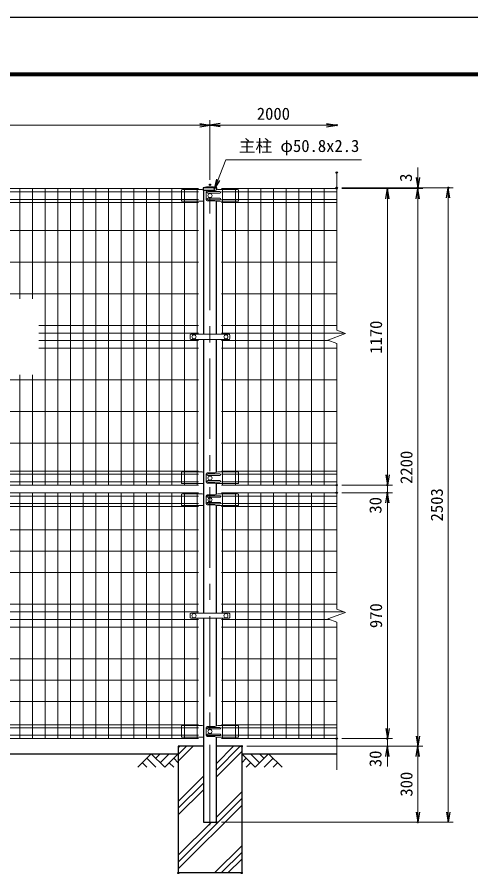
# Model space of a CAD drawing. Units: millimetres, scale not verified. Extents: x -4200 to 4200, y -2970 to 2970.
# Drawn here: x -2146 to -356, y -417 to 2970 of the extents above; entities that cross this region are included whole.
import ezdxf
from ezdxf.enums import TextEntityAlignment as Align

# ---------------------------------------------------------------- set-up
doc = ezdxf.new("R2010")
doc.units = ezdxf.units.MM
doc.header["$LTSCALE"] = 10
doc.header["$PDMODE"] = 32
doc.header["$PDSIZE"] = 5
doc.linetypes.add('USER1', pattern=[50.8, 31.75, -6.35, 6.35, -6.35])
for name, color, linetype, lineweight in [('0-3_D-STR1', 1, 'Continuous', 25), ('0-4_D-BMK', 2, 'USER1', 13), ('0-5_D-STR-DIM', 7, 'Continuous', 13), ('0-8_D-STR2', 7, 'Continuous', 13), ('0-9_D-STR3', 3, 'Continuous', 13), ('0-A_D-STR-TXT', 7, 'Continuous', 13), ('0-B_D-DCR-HCH', 7, 'Continuous', 13), ('0-C_D-BGD', 7, 'Continuous', 25), ('0-D_D-STR4', 7, 'Continuous', 25), ('0-E_D-TTL', 7, 'Continuous', 25)]:
    doc.layers.add(name, color=color, linetype=linetype, lineweight=lineweight)
doc.layers.add('0-6_0', color=7, linetype='Continuous')
doc.layers.add('0-7_Defpoints', color=7, linetype='Continuous')
doc.styles.add('ＭＳ ゴシック', font='')
doc.styles.get('ＭＳ ゴシック').set_extended_font_data('MS Gothic')

# ---------------------------------------------------------------- blocks, each defined once
blk = doc.blocks.new('_Open')
at = {"layer": '0-6_0'}
blk.add_line((-10, 1.667), (0, 0), dxfattribs=at)
blk.add_lwpolyline([(-10, -1.667), (0, 0), (-10, 0)], dxfattribs=at)

msp = doc.modelspace()

# ---------------------------------------------------------------- linework, layer by layer
at = {"layer": '0-3_D-STR1'}
for p, q in [((-1358.37, 2296.98), (-1411.57, 2296.98)), ((-1411.57, 2296.98), (-1411.57, 2285.98)), ((-1358.37, 2296.98), (-1411.57, 2296.98)), ((-1411.57, 2296.98), (-1411.57, 2285.98)), ((-1365.62, 2285.98), (-1411.57, 2285.98)), ((-1365.62, 2285.98), (-1411.57, 2285.98)), ((-1410.37, 2285.98), (-1410.37, 1718.98)), ((-1358.37, 2288.49), (-1358.37, 2296.98)), ((-1358.37, 2288.49), (-1358.37, 2296.98)), ((-1359.57, 1718.98), (-1359.57, 2244.16)), ((-1410.37, 1698.98), (-1410.37, 618.98)), ((-1359.57, 1174.07), (-1359.57, 1698.98)), ((-1359.57, 1088.07), (-1359.57, 1130.16)), ((-1359.57, 618.98), (-1359.57, 1044.16)), ((-1410.37, 598.98), (-1410.37, -206.02)), ((-1359.57, 174.07), (-1359.57, 598.98)), ((-1359.57, -206.02), (-1359.57, 130.16)), ((-1410.37, -206.02), (-1359.57, -206.02))]:
    msp.add_line(p, q, dxfattribs=at)
msp.add_arc((-1384.97, 2180.55), 119.43, 77.13052, 102.86948, dxfattribs=at)
msp.add_arc((-1384.97, 2180.55), 119.43, 77.13052, 102.86948, dxfattribs=at)
at = {"layer": '0-4_D-BMK'}
msp.add_line((-1384.97, -218.02), (-1384.97, 2308.98), dxfattribs=at)
at = {"layer": '0-5_D-STR-DIM'}
for p, q in [((-3344.97, 2543.98), (-1424.97, 2543.98)), ((-3344.97, 2543.98), (-1424.97, 2543.98)), ((-1384.97, 2328.98), (-1384.97, 2563.98)), ((-1384.97, 2328.98), (-1384.97, 2563.98)), ((-1384.97, 2328.98), (-1384.97, 2563.98)), ((-1384.97, 2328.98), (-1384.97, 2563.98)), ((-1344.97, 2543.98), (-924.97, 2543.98)), ((-1344.97, 2543.98), (-924.97, 2543.98)), ((-564.97, 2336.98), (-564.97, 2376.98)), ((-564.97, 2336.98), (-564.97, 2376.98)), ((-884.97, 1734.63), (-884.97, 2356.98)), ((-864.97, 2296.98), (-544.97, 2296.98)), ((-864.97, 2296.98), (-424.97, 2296.98)), ((-864.97, 2296.98), (-544.97, 2296.98)), ((-864.97, 2293.98), (-544.97, 2293.98)), ((-864.97, 2293.98), (-664.97, 2293.98)), ((-864.97, 2293.98), (-544.97, 2293.98)), ((-864.97, 2293.98), (-544.97, 2293.98)), ((-564.97, 2293.98), (-564.97, 2296.98)), ((-564.97, 2293.98), (-564.97, 2296.98)), ((-684.97, 1163.98), (-684.97, 2253.98)), ((-564.97, 2253.98), (-564.97, 2213.98)), ((-564.97, 2253.98), (-564.97, 2213.98)), ((-564.97, 133.98), (-564.97, 2253.98)), ((-444.97, -166.02), (-444.97, 2256.98)), ((-849.74, 1721.81), (-884.97, 1734.63)), ((-920.21, 1696.15), (-849.74, 1721.81)), ((-884.97, 1683.33), (-920.21, 1696.15)), ((-884.97, 1000.98), (-884.97, 1683.33)), ((-684.97, 1163.98), (-684.97, 1203.98)), ((-884.97, 634.63), (-884.97, 1156.98)), ((-864.97, 1123.98), (-664.97, 1123.98)), ((-864.97, 1123.98), (-664.97, 1123.98)), ((-684.97, 1093.98), (-684.97, 1123.98)), ((-864.97, 1093.98), (-664.97, 1093.98)), ((-864.97, 1093.98), (-664.97, 1093.98)), ((-684.97, 163.98), (-684.97, 1053.98)), ((-684.97, 1053.98), (-684.97, 1013.98)), ((-920.21, 596.15), (-849.74, 621.81)), ((-849.74, 621.81), (-884.97, 634.63)), ((-884.97, 583.33), (-920.21, 596.15)), ((-884.97, 0.98), (-884.97, 583.33)), ((-684.97, 163.98), (-684.97, 203.98)), ((-864.97, 123.98), (-664.97, 123.98)), ((-864.97, 123.98), (-664.97, 123.98)), ((-684.97, 93.98), (-684.97, 123.98)), ((-1239.97, 93.98), (-664.97, 93.98)), ((-1239.97, 93.98), (-544.97, 93.98)), ((-1239.97, 93.98), (-544.97, 93.98)), ((-684.97, 53.98), (-684.97, 13.98)), ((-564.97, 53.98), (-564.97, -166.02)), ((-1339.57, -206.02), (-544.97, -206.02)), ((-1339.57, -206.02), (-424.97, -206.02))]:
    msp.add_line(p, q, dxfattribs=at)
at = {"layer": '0-7_Defpoints'}
for p in [(-1384.97, 2543.98), (-884.97, 2543.98), (-884.97, 2356.98), (-1384.97, 2308.98), (-884.97, 2296.98), (-884.97, 2296.98), (-884.97, 2293.98), (-684.97, 2293.98), (-564.97, 2296.98), (-564.97, 2293.98), (-444.97, 2296.98), (-884.97, 1123.98), (-684.97, 1123.98), (-884.97, 1093.98), (-684.97, 1093.98), (-884.97, 123.98), (-684.97, 123.98), (-1259.97, 93.98), (-1359.57, -206.02), (-1359.57, -206.02), (-564.97, -206.02), (-1509.97, -406.02), (-1259.97, -406.02)]:
    msp.add_point(p, dxfattribs=at)
at = {"layer": '0-8_D-STR2'}
for p, q in [((-1429.97, 2293.98), (-3339.97, 2293.98)), ((-1429.97, 2280.88), (-3339.97, 2280.88)), ((-2134.97, 1858.98), (-2134.97, 2293.98)), ((-2084.97, 1858.98), (-2084.97, 2293.98)), ((-2034.97, 1123.98), (-2034.97, 2293.98)), ((-1984.97, 1123.98), (-1984.97, 2293.98)), ((-1934.97, 1123.98), (-1934.97, 2293.98)), ((-1884.97, 1123.98), (-1884.97, 2293.98)), ((-1834.97, 1123.98), (-1834.97, 2293.98)), ((-1784.97, 1123.98), (-1784.97, 2293.98)), ((-1734.97, 1123.98), (-1734.97, 2293.98)), ((-1684.97, 1123.98), (-1684.97, 2293.98)), ((-1634.97, 1123.98), (-1634.97, 2293.98)), ((-1584.97, 1123.98), (-1584.97, 2293.98)), ((-1534.97, 1123.98), (-1534.97, 2293.98)), ((-1484.97, 1123.98), (-1484.97, 2293.98)), ((-1434.97, 1718.98), (-1434.97, 2293.98)), ((-1339.97, 2293.98), (-884.97, 2293.98)), ((-1339.97, 2280.88), (-884.97, 2280.88)), ((-1334.97, 1718.98), (-1334.97, 2293.98)), ((-1284.97, 1123.98), (-1284.97, 2293.98)), ((-1234.97, 1123.98), (-1234.97, 2293.98)), ((-1184.97, 1123.98), (-1184.97, 2293.98)), ((-1134.97, 1123.98), (-1134.97, 2293.98)), ((-1084.97, 1123.98), (-1084.97, 2293.98)), ((-1034.97, 1123.98), (-1034.97, 2293.98)), ((-984.97, 1123.98), (-984.97, 2293.98)), ((-934.97, 1123.98), (-934.97, 2293.98)), ((-1429.97, 2251.08), (-3339.97, 2251.08)), ((-1429.97, 2239.22), (-3339.97, 2239.22)), ((-1339.97, 2251.08), (-884.97, 2251.08)), ((-1339.97, 2239.22), (-884.97, 2239.22)), ((-1429.97, 2128.98), (-3339.97, 2128.98)), ((-1339.97, 2128.98), (-884.97, 2128.98)), ((-1429.97, 2003.98), (-3339.97, 2003.98)), ((-1339.97, 2003.98), (-884.97, 2003.98)), ((-1429.97, 1878.98), (-3339.97, 1878.98)), ((-1339.97, 1878.98), (-884.97, 1878.98)), ((-1429.97, 1753.98), (-2059.97, 1753.98)), ((-1339.97, 1753.98), (-884.97, 1753.98)), ((-1429.97, 1723.98), (-2059.97, 1723.98)), ((-1429.97, 1693.98), (-2059.97, 1693.98)), ((-1434.97, 1123.98), (-1434.97, 1698.98)), ((-1339.97, 1723.98), (-855.71, 1723.98)), ((-1339.97, 1693.98), (-914.24, 1693.98)), ((-1334.97, 1123.98), (-1334.97, 1698.98)), ((-1429.97, 1663.98), (-2059.97, 1663.98)), ((-1339.97, 1663.98), (-884.97, 1663.98)), ((-2134.97, 1123.98), (-2134.97, 1558.98)), ((-2084.97, 1123.98), (-2084.97, 1558.98)), ((-1429.97, 1538.98), (-3339.97, 1538.98)), ((-1339.97, 1538.98), (-884.97, 1538.98)), ((-1429.97, 1413.98), (-3339.97, 1413.98)), ((-1339.97, 1413.98), (-884.97, 1413.98)), ((-1429.97, 1288.98), (-3339.97, 1288.98)), ((-1339.97, 1288.98), (-884.97, 1288.98)), ((-1429.97, 1178.74), (-3339.97, 1178.74)), ((-1429.97, 1166.88), (-3339.97, 1166.88)), ((-1339.97, 1178.74), (-884.97, 1178.74)), ((-1339.97, 1166.88), (-884.97, 1166.88)), ((-1429.97, 1137.08), (-3339.97, 1137.08)), ((-1429.97, 1123.98), (-3339.97, 1123.98)), ((-1339.97, 1137.08), (-884.97, 1137.08)), ((-1339.97, 1123.98), (-884.97, 1123.98)), ((-1429.97, 1093.98), (-3339.97, 1093.98)), ((-2134.97, 123.98), (-2134.97, 1093.98)), ((-2084.97, 123.98), (-2084.97, 1093.98)), ((-2034.97, 123.98), (-2034.97, 1093.98)), ((-1984.97, 123.98), (-1984.97, 1093.98)), ((-1934.97, 123.98), (-1934.97, 1093.98)), ((-1884.97, 123.98), (-1884.97, 1093.98)), ((-1834.97, 123.98), (-1834.97, 1093.98)), ((-1784.97, 123.98), (-1784.97, 1093.98)), ((-1734.97, 123.98), (-1734.97, 1093.98)), ((-1684.97, 123.98), (-1684.97, 1093.98)), ((-1634.97, 123.98), (-1634.97, 1093.98)), ((-1584.97, 123.98), (-1584.97, 1093.98)), ((-1534.97, 123.98), (-1534.97, 1093.98)), ((-1484.97, 123.98), (-1484.97, 1093.98)), ((-1434.97, 618.98), (-1434.97, 1093.98)), ((-1339.97, 1093.98), (-884.97, 1093.98)), ((-1334.97, 618.98), (-1334.97, 1093.98)), ((-1284.97, 123.98), (-1284.97, 1093.98)), ((-1234.97, 123.98), (-1234.97, 1093.98)), ((-1184.97, 123.98), (-1184.97, 1093.98)), ((-1134.97, 123.98), (-1134.97, 1093.98)), ((-1084.97, 123.98), (-1084.97, 1093.98)), ((-1034.97, 123.98), (-1034.97, 1093.98)), ((-984.97, 123.98), (-984.97, 1093.98)), ((-934.97, 123.98), (-934.97, 1093.98)), ((-1429.97, 1080.88), (-3339.97, 1080.88)), ((-1429.97, 1051.08), (-3339.97, 1051.08)), ((-1339.97, 1080.88), (-884.97, 1080.88)), ((-1339.97, 1051.08), (-884.97, 1051.08)), ((-1429.97, 1039.22), (-3339.97, 1039.22)), ((-1339.97, 1039.22), (-884.97, 1039.22)), ((-1429.97, 947.98), (-3339.97, 947.98)), ((-1339.97, 947.98), (-884.97, 947.98)), ((-1429.97, 863.48), (-3339.97, 863.48)), ((-1339.97, 863.48), (-884.97, 863.48)), ((-1429.97, 778.98), (-3339.97, 778.98)), ((-1339.97, 778.98), (-884.97, 778.98)), ((-1429.97, 653.98), (-3339.97, 653.98)), ((-1339.97, 653.98), (-884.97, 653.98)), ((-1429.97, 623.98), (-3339.97, 623.98)), ((-1339.97, 623.98), (-855.71, 623.98)), ((-1429.97, 593.98), (-3339.97, 593.98)), ((-1434.97, 123.98), (-1434.97, 598.98)), ((-1339.97, 593.98), (-914.24, 593.98)), ((-1334.97, 123.98), (-1334.97, 598.98)), ((-1429.97, 563.98), (-3339.97, 563.98)), ((-1339.97, 563.98), (-884.97, 563.98)), ((-1429.97, 438.98), (-3339.97, 438.98)), ((-1339.97, 438.98), (-884.97, 438.98)), ((-1429.97, 354.48), (-3339.97, 354.48)), ((-1339.97, 354.48), (-884.97, 354.48)), ((-1429.97, 269.98), (-3339.97, 269.98)), ((-1339.97, 269.98), (-884.97, 269.98)), ((-1429.97, 178.74), (-3339.97, 178.74)), ((-1339.97, 178.74), (-884.97, 178.74)), ((-1429.97, 166.88), (-3339.97, 166.88)), ((-1429.97, 137.08), (-3339.97, 137.08)), ((-1339.97, 166.88), (-884.97, 166.88)), ((-1339.97, 137.08), (-884.97, 137.08)), ((-1429.97, 123.98), (-3339.97, 123.98)), ((-1339.97, 123.98), (-884.97, 123.98))]:
    msp.add_line(p, q, dxfattribs=at)
at = {"layer": '0-9_D-STR3'}
for p, q in [((-1492.97, 2289.98), (-1497.97, 2288.98)), ((-1497.97, 2288.98), (-1497.97, 2245.16)), ((-1492.97, 2289.98), (-1415.89, 2289.98)), ((-1415.89, 2289.98), (-1411.57, 2288.49)), ((-1400.46, 2280.98), (-1400.46, 2250.98)), ((-1365.62, 2285.98), (-1395.46, 2285.98)), ((-1345.97, 2281.98), (-1393.39, 2281.98)), ((-1345.97, 2275.98), (-1393.39, 2275.98)), ((-1354.06, 2289.98), (-1365.62, 2285.98)), ((-1276.97, 2289.98), (-1354.06, 2289.98)), ((-1276.97, 2289.98), (-1271.97, 2288.98)), ((-1271.97, 2288.98), (-1271.97, 2245.16)), ((-1410.37, 2244.16), (-1496.97, 2244.16)), ((-1365.62, 2245.98), (-1395.46, 2245.98)), ((-1345.97, 2255.98), (-1393.39, 2255.98)), ((-1345.97, 2249.98), (-1393.39, 2249.98)), ((-1360.37, 2244.16), (-1365.62, 2245.98)), ((-1360.37, 2244.16), (-1272.97, 2244.16)), ((-1463.47, 1715.98), (-1463.47, 1701.98)), ((-1460.47, 1718.98), (-1309.47, 1718.98)), ((-1460.47, 1698.98), (-1309.47, 1698.98)), ((-1306.47, 1715.98), (-1306.47, 1701.98)), ((-1492.97, 1175.98), (-1497.97, 1174.98)), ((-1497.97, 1174.98), (-1497.97, 1131.16)), ((-1492.97, 1175.98), (-1415.89, 1175.98)), ((-1415.89, 1175.98), (-1410.37, 1174.07)), ((-1400.46, 1166.98), (-1400.46, 1136.98)), ((-1365.62, 1171.98), (-1395.46, 1171.98)), ((-1345.97, 1167.98), (-1393.39, 1167.98)), ((-1345.97, 1161.98), (-1393.39, 1161.98)), ((-1354.06, 1175.98), (-1365.62, 1171.98)), ((-1276.97, 1175.98), (-1354.06, 1175.98)), ((-1276.97, 1175.98), (-1271.97, 1174.98)), ((-1271.97, 1174.98), (-1271.97, 1131.16)), ((-1410.37, 1130.16), (-1496.97, 1130.16)), ((-1365.62, 1131.98), (-1395.46, 1131.98)), ((-1345.97, 1141.98), (-1393.39, 1141.98)), ((-1345.97, 1135.98), (-1393.39, 1135.98)), ((-1360.37, 1130.16), (-1365.62, 1131.98)), ((-1360.37, 1130.16), (-1272.97, 1130.16)), ((-1492.97, 1089.98), (-1497.97, 1088.98)), ((-1497.97, 1088.98), (-1497.97, 1045.16)), ((-1492.97, 1089.98), (-1415.89, 1089.98)), ((-1415.89, 1089.98), (-1410.37, 1088.07)), ((-1365.62, 1085.98), (-1395.46, 1085.98)), ((-1354.06, 1089.98), (-1365.62, 1085.98)), ((-1276.97, 1089.98), (-1354.06, 1089.98)), ((-1276.97, 1089.98), (-1271.97, 1088.98)), ((-1271.97, 1088.98), (-1271.97, 1045.16)), ((-1400.46, 1080.98), (-1400.46, 1050.98)), ((-1345.97, 1081.98), (-1393.39, 1081.98)), ((-1345.97, 1075.98), (-1393.39, 1075.98)), ((-1345.97, 1055.98), (-1393.39, 1055.98)), ((-1410.37, 1044.16), (-1496.97, 1044.16)), ((-1365.62, 1045.98), (-1395.46, 1045.98)), ((-1345.97, 1049.98), (-1393.39, 1049.98)), ((-1360.37, 1044.16), (-1365.62, 1045.98)), ((-1360.37, 1044.16), (-1272.97, 1044.16)), ((-1463.47, 615.98), (-1463.47, 601.98)), ((-1460.47, 618.98), (-1309.47, 618.98)), ((-1306.47, 615.98), (-1306.47, 601.98)), ((-1460.47, 598.98), (-1309.47, 598.98)), ((-1492.97, 175.98), (-1497.97, 174.98)), ((-1497.97, 174.98), (-1497.97, 131.16)), ((-1492.97, 175.98), (-1415.89, 175.98)), ((-1415.89, 175.98), (-1410.37, 174.07)), ((-1365.62, 171.98), (-1395.46, 171.98)), ((-1354.06, 175.98), (-1365.62, 171.98)), ((-1276.97, 175.98), (-1354.06, 175.98)), ((-1276.97, 175.98), (-1271.97, 174.98)), ((-1271.97, 174.98), (-1271.97, 131.16)), ((-1400.46, 166.98), (-1400.46, 136.98)), ((-1345.97, 167.98), (-1393.39, 167.98)), ((-1345.97, 161.98), (-1393.39, 161.98)), ((-1345.97, 141.98), (-1393.39, 141.98)), ((-1345.97, 135.98), (-1393.39, 135.98)), ((-1410.37, 130.16), (-1496.97, 130.16)), ((-1365.62, 131.98), (-1395.46, 131.98)), ((-1360.37, 130.16), (-1365.62, 131.98)), ((-1360.37, 130.16), (-1272.97, 130.16))]:
    msp.add_line(p, q, dxfattribs=at)
for centre in [(-1384.97, 2265.98), (-1447.97, 1708.98), (-1321.97, 1708.98), (-1384.97, 1151.98), (-1384.97, 1065.98), (-1447.97, 608.98), (-1321.97, 608.98), (-1384.97, 151.98)]:
    msp.add_circle(centre, 8, dxfattribs=at)
for centre, radius, start, end in [((-1395.46, 2280.98), 5, 90, 180), ((-1393.39, 2278.98), 3, 90, 270), ((-1345.97, 2278.98), 3, 270, 90), ((-1496.97, 2245.16), 1, 180, 270), ((-1395.46, 2250.98), 5, 180, 270), ((-1393.39, 2252.98), 3, 90, 270), ((-1345.97, 2252.98), 3, 270, 90), ((-1272.97, 2245.16), 1, 270, 0), ((-1460.47, 1715.98), 3, 90, 180), ((-1460.47, 1701.98), 3, 180, 270), ((-1309.47, 1715.98), 3, 0, 90), ((-1309.47, 1701.98), 3, 270, 0), ((-1395.46, 1166.98), 5, 90, 180), ((-1393.39, 1164.98), 3, 90, 270), ((-1345.97, 1164.98), 3, 270, 90), ((-1496.97, 1131.16), 1, 180, 270), ((-1395.46, 1136.98), 5, 180, 270), ((-1393.39, 1138.98), 3, 90, 270), ((-1345.97, 1138.98), 3, 270, 90), ((-1272.97, 1131.16), 1, 270, 0), ((-1395.46, 1080.98), 5, 90, 180), ((-1395.46, 1050.98), 5, 180, 270), ((-1393.39, 1078.98), 3, 90, 270), ((-1393.39, 1052.98), 3, 90, 270), ((-1345.97, 1078.98), 3, 270, 90), ((-1345.97, 1052.98), 3, 270, 90), ((-1496.97, 1045.16), 1, 180, 270), ((-1272.97, 1045.16), 1, 270, 0), ((-1460.47, 615.98), 3, 90, 180), ((-1309.47, 615.98), 3, 0, 90), ((-1460.47, 601.98), 3, 180, 270), ((-1309.47, 601.98), 3, 270, 0), ((-1395.46, 166.98), 5, 90, 180), ((-1395.46, 136.98), 5, 180, 270), ((-1393.39, 164.98), 3, 90, 270), ((-1393.39, 138.98), 3, 90, 270), ((-1345.97, 164.98), 3, 270, 90), ((-1345.97, 138.98), 3, 270, 90), ((-1496.97, 131.16), 1, 180, 270), ((-1272.97, 131.16), 1, 270, 0)]:
    msp.add_arc(centre, radius, start, end, dxfattribs=at)
at = {"layer": '0-A_D-STR-TXT'}
msp.add_lwpolyline([(-787.46, 2407.71), (-1322.14, 2407.71), (-1367.63, 2292.76)], dxfattribs=at)
at = {"layer": '0-B_D-DCR-HCH'}
for p, q in [((-1509.97, 34.88), (-1450.88, 93.98)), ((-1509.97, 61.4), (-1477.39, 93.98)), ((-1509.97, 87.92), (-1503.91, 93.98)), ((-1359.57, -0.33), (-1265.26, 93.98)), ((-1359.57, 26.18), (-1291.78, 93.98)), ((-1359.57, -26.85), (-1259.97, 72.75)), ((-1616.4, 63.98), (-1669.61, 10.77)), ((-1634.14, 46.24), (-1598.5, 10.77)), ((-1616.4, 63.98), (-1563.19, 10.77)), ((-1598.66, 46.24), (-1580.92, 63.98)), ((-1580.92, 28.5), (-1545.45, 63.98)), ((-1563.19, 10.77), (-1509.97, 63.98)), ((-1527.71, 46.24), (-1509.97, 28.59)), ((-1206.76, 10.77), (-1259.97, 63.98)), ((-1242.24, 46.24), (-1259.97, 28.59)), ((-1189.03, 28.5), (-1224.5, 63.98)), ((-1153.55, 63.98), (-1206.76, 10.77)), ((-1171.2, 46.15), (-1189.03, 63.98)), ((-1135.81, 46.24), (-1171.45, 10.77)), ((-1153.55, 63.98), (-1100.34, 10.77)), ((-1651.87, 28.5), (-1634.05, 10.77)), ((-1545.45, 28.5), (-1527.63, 10.77)), ((-1224.5, 28.5), (-1242.32, 10.77)), ((-1118.08, 28.5), (-1135.89, 10.77)), ((-1509.97, -124.22), (-1410.37, -24.62)), ((-1509.97, -150.73), (-1410.37, -51.13)), ((-1509.97, -177.25), (-1410.37, -77.65)), ((-1359.57, -185.95), (-1259.97, -86.35)), ((-1509.97, -362.87), (-1259.97, -112.87)), ((-1509.97, -389.38), (-1259.97, -139.38)), ((-1509.97, -336.35), (-1379.65, -206.02)), ((-1367.51, -406.02), (-1259.97, -298.48)), ((-1341, -406.02), (-1259.97, -325)), ((-1314.48, -406.02), (-1259.97, -351.51))]:
    msp.add_line(p, q, dxfattribs=at)
at = {"layer": '0-C_D-BGD'}
for p, q in [((-3259.97, 63.98), (-1509.97, 63.98)), ((-1259.97, 63.98), (-884.97, 63.98))]:
    msp.add_line(p, q, dxfattribs=at)
at = {"layer": '0-D_D-STR4'}
for p, q in [((-1509.97, 93.98), (-1509.97, -406.02)), ((-1410.37, 93.98), (-1509.97, 93.98)), ((-1259.97, 93.98), (-1359.57, 93.98)), ((-1259.97, 93.98), (-1259.97, -406.02)), ((-1259.97, -406.02), (-1509.97, -406.02))]:
    msp.add_line(p, q, dxfattribs=at)
at = {"layer": '0-E_D-TTL', "color": 2}
msp.add_lwpolyline([(-4200, 2970), (4200, 2970), (4200, -2970), (-4200, -2970)], close=True, dxfattribs=at)
at = {"layer": '0-E_D-TTL'}
for points in [[(-3930, 2750), (3930, 2750), (3930, -2750), (-3930, -2750)], [(-3927.5, 2747.5), (3927.5, 2747.5), (3927.5, -2747.5), (-3927.5, -2747.5)], [(-3925, 2745), (3925, 2745), (3925, -2745), (-3925, -2745)], [(-3922.5, 2742.5), (3922.5, 2742.5), (3922.5, -2742.5), (-3922.5, -2742.5)], [(-3920, 2740), (3920, 2740), (3920, -2740), (-3920, -2740)]]:
    msp.add_lwpolyline(points, close=True, dxfattribs=at)

# ---------------------------------------------------------------- block references
at = {"layer": '0-5_D-STR-DIM', "xscale": 4, "yscale": 4}
for p in [(-1384.97, 2543.98), (-1384.97, 2543.98), (-884.97, 2543.98), (-884.97, 2543.98)]:
    msp.add_blockref('_Open', p, dxfattribs=at)
for p, rotation in [((-1384.97, 2543.98), 180), ((-1384.97, 2543.98), 180), ((-564.97, 2296.98), 270), ((-564.97, 2296.98), 270), ((-684.97, 2293.98), 90), ((-564.97, 2293.98), 90), ((-564.97, 2293.98), 90), ((-564.97, 2293.98), 90), ((-444.97, 2296.98), 90), ((-684.97, 1123.98), 270), ((-684.97, 1123.98), 270), ((-684.97, 1093.98), 90), ((-684.97, 1093.98), 90), ((-684.97, 123.98), 270), ((-684.97, 123.98), 270), ((-564.97, 93.98), 270), ((-684.97, 93.98), 90), ((-564.97, 93.98), 90), ((-564.97, -206.02), 270), ((-444.97, -206.02), 270)]:
    msp.add_blockref('_Open', p, dxfattribs=dict(at, rotation=rotation))
at = {"layer": '0-A_D-STR-TXT', "xscale": 4, "yscale": 4, "rotation": 248.409}
msp.add_blockref('_Open', (-1368.36, 2290.9), dxfattribs=at)

# ---------------------------------------------------------------- texts
at = {"layer": '0-5_D-STR-DIM', "style": 'ＭＳ ゴシック'}
msp.add_text('2000', height=48.09, dxfattribs=at).set_placement((-1200.22, 2550.73), align=Align.BOTTOM_LEFT)
msp.add_text('2000', height=48.09, dxfattribs=at).set_placement((-1200.22, 2550.73), align=Align.BOTTOM_LEFT)
for s, p in [('3', (-573.64, 2320.28)), ('3', (-573.64, 2320.28)), ('1170', (-691.72, 1642.08)), ('2200', (-571.72, 1128.73)), ('2503', (-451.72, 980.88)), ('30', (-693.88, 1011.51)), ('970', (-691.72, 559.85)), ('30', (-693.88, 11.51)), ('300', (-571.72, -104.9))]:
    msp.add_text(s, height=48.09, rotation=90, dxfattribs=at).set_placement(p, align=Align.BOTTOM_LEFT)
at = {"layer": '0-A_D-STR-TXT', "style": 'ＭＳ ゴシック'}
msp.add_text('主柱 φ50.8x2.3', height=48.09, dxfattribs=at).set_placement((-1271.21, 2423.72), align=Align.BOTTOM_LEFT)

doc.saveas('drawing.dxf')
